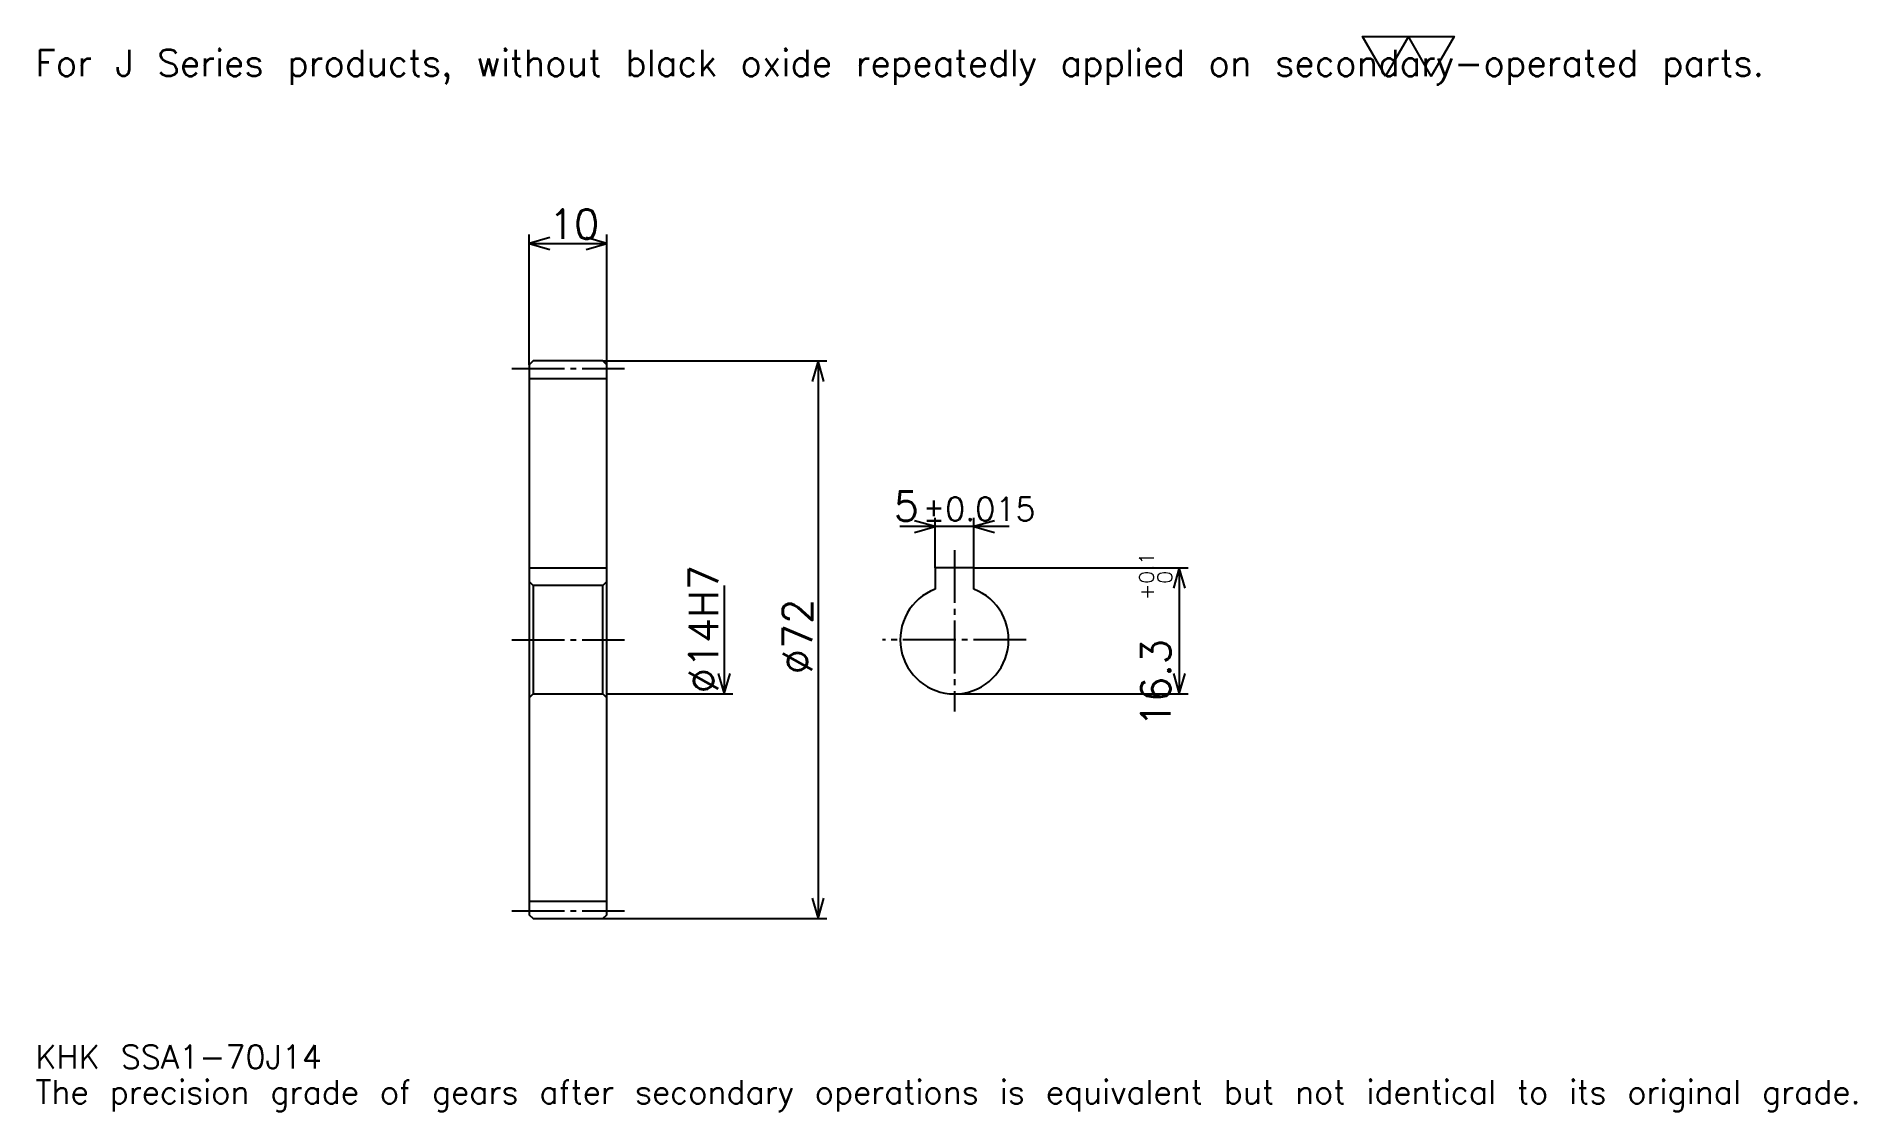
# Model space of a CAD drawing. Extents: x 8 to 243, y 3 to 142.
import ezdxf

# ---------------------------------------------------------------- set-up
doc = ezdxf.new("R2010")
doc.units = 0
doc.linetypes.add('DASHDOT', pattern=[9.097826, 6.82337, -0.758152, 0.758152, -0.758152])
doc.layers.get('0').update_dxf_attribs({"linetype": 'CONTINUOUS'})
doc.layers.add('DASHDOT', color=6, linetype='DASHDOT')
doc.styles.add('KANJI', font='TXT', dxfattribs={"bigfont": 'BIGFONT'})

msp = doc.modelspace()

# ---------------------------------------------------------------- linework, layer by layer
at = {"color": 5}
for p, q in [((71.372284, 99.697014), (71.372284, 115.997284)), ((81.372284, 99.697014), (81.372284, 115.997284)), ((71.372284, 114.860062), (81.372284, 114.860062)), ((71.372284, 99.197014), (71.372284, 99.697014)), ((80.872284, 99.697014), (81.372284, 99.697014)), ((81.372284, 99.697014), (109.802994, 99.697014)), ((81.372284, 99.197014), (81.372284, 99.697014)), ((108.665764, 99.697014), (108.665764, 27.697014)), ((133.328796, 78.304077), (119.23098, 78.304077)), ((123.779892, 72.997017), (123.779892, 79.441307)), ((128.779892, 72.997017), (128.779892, 79.441307)), ((128.779892, 72.997017), (156.452454, 72.997017)), ((155.315216, 72.997017), (155.315216, 56.697014)), ((96.535324, 70.697014), (96.535324, 56.697014)), ((81.372284, 56.697014), (97.672554, 56.697014)), ((126.279892, 56.697014), (156.452454, 56.697014)), ((80.872284, 27.697014), (81.372284, 27.697014)), ((81.372284, 27.697014), (109.802994, 27.697014))]:
    msp.add_line(p, q, dxfattribs=at)
at = {"color": 4}
for p, q in [((71.372284, 97.447014), (81.372284, 97.447014)), ((71.372284, 72.997017), (81.372284, 72.997017)), ((81.372284, 71.197014), (80.872284, 70.697014)), ((71.372284, 56.197014), (71.872284, 56.697014)), ((81.372284, 56.197014), (80.872284, 56.697014)), ((71.372284, 29.947014), (81.372284, 29.947014))]:
    msp.add_line(p, q, dxfattribs=at)
at = {"color": 7}
msp.add_lwpolyline([(181.956528, 136.467392), (178.999741, 141.592499), (190.826904, 141.592499), (187.870117, 136.467392), (184.913315, 141.592499), (181.956528, 136.467392)], dxfattribs=at)
at = {"color": 5}
for points in [[(74.025818, 115.61821), (71.372284, 114.860062), (74.025818, 114.101906)], [(78.71875, 114.101906), (81.372284, 114.860062), (78.71875, 115.61821)], [(109.42392, 97.04348), (108.665764, 99.697014), (107.907608, 97.04348)], [(121.126358, 77.545929), (123.779892, 78.304077), (121.126358, 79.062233)], [(131.433426, 79.062233), (128.779892, 78.304077), (131.433426, 77.545929)], [(156.073364, 70.343483), (155.315216, 72.997017), (154.557068, 70.343483)], [(95.777176, 59.350548), (96.535324, 56.697014), (97.29348, 59.350548)], [(154.557068, 59.350548), (155.315216, 56.697014), (156.073364, 59.350548)], [(107.907608, 30.350548), (108.665764, 27.697014), (109.42392, 30.350548)]]:
    msp.add_lwpolyline(points, dxfattribs=at)
at = {"color": 4}
for points in [[(71.372284, 56.197014), (71.372284, 28.197014), (71.872284, 27.697014), (80.872284, 27.697014), (81.372284, 28.197014), (81.372284, 99.197014), (80.872284, 99.697014), (71.872284, 99.697014), (71.372284, 99.197014), (71.372284, 56.197014)], [(128.779892, 70.235359), (128.779892, 72.997017), (123.779892, 72.997017), (123.779892, 70.235359)], [(71.372284, 71.197014), (71.872284, 70.697014), (71.872284, 56.697014), (80.872284, 56.697014), (80.872284, 70.697014), (71.872284, 70.697014)]]:
    msp.add_lwpolyline(points, dxfattribs=at)
msp.add_arc((126.279892, 63.697014), 7, 110.92483306, 69.07516694, dxfattribs=at)
at = {"layer": 'DASHDOT', "color": 7}
for p, q in [((69.097824, 98.697014), (83.646744, 98.697014)), ((126.279892, 75.271469), (126.279892, 54.422558)), ((69.097824, 63.697014), (83.646744, 63.697014)), ((135.554352, 63.697014), (117.005432, 63.697014)), ((69.097824, 28.697014), (83.646744, 28.697014))]:
    msp.add_line(p, q, dxfattribs=at)

# ---------------------------------------------------------------- texts
at = {"color": 7, "style": 'KANJI'}
for s, height, p in [('For J Series products, without black oxide repeatedly applied on secondary-operated parts.', 3.411685, (7.581522, 136.467392)), ('10', 3.790761, (73.908287, 115.466583)), ('5', 3.790761, (118.455009, 79.062233)), ('%%p0.015', 3.032609, (122.207397, 79.062233)), ('KHK SSA1-70J14', 3.032609, (7.581522, 8.339674)), ('The precision grade of gears after secondary operations is equivalent but not identical to its original grade.', 3.032609, (7.581522, 3.790761))]:
    msp.add_text(s, height=height, dxfattribs=at).set_placement(p)
for s, height, p in [('0.1', 1.89538, (152.055161, 70.938934)), ('%%c14H7', 3.790761, (95.777176, 56.778877)), ('+', 1.89538, (152.055161, 68.816109)), ('0', 1.89538, (154.405426, 70.938934)), ('%%c72', 3.790761, (107.907608, 59.24287)), ('16.3', 3.790761, (154.177979, 52.408195))]:
    msp.add_text(s, height=height, rotation=90, dxfattribs=at).set_placement(p)

doc.saveas('drawing.dxf')
